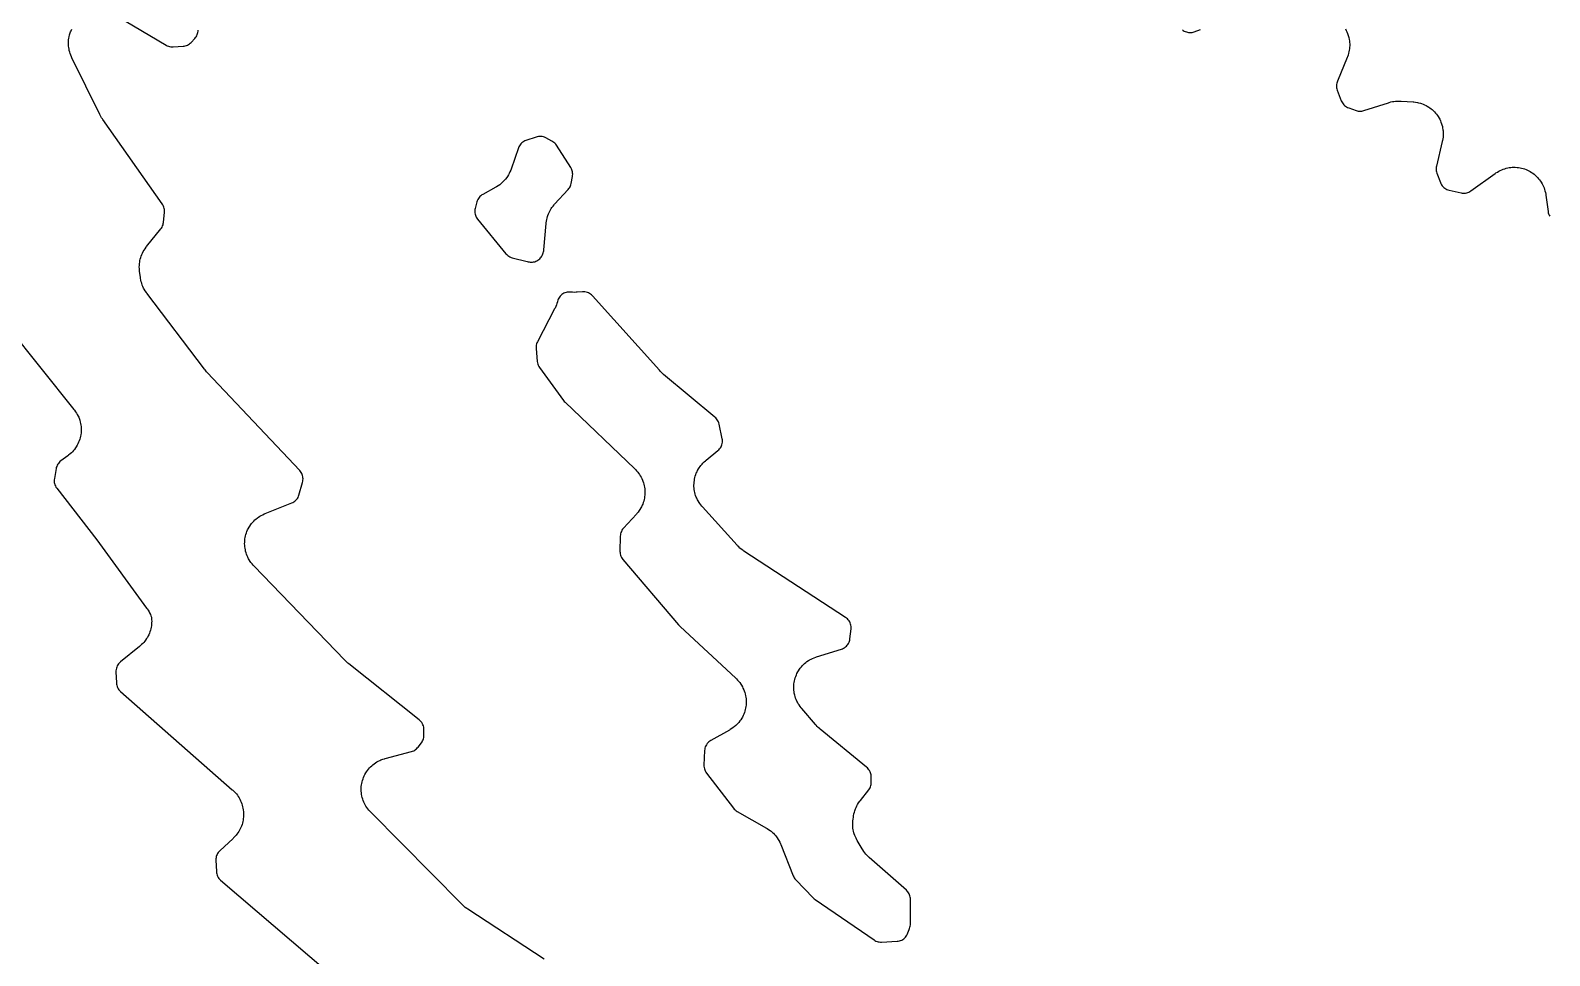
# Model space of a CAD drawing. Header units: millimetres. Extents: x 0 to 194, y 0 to 300.
# Drawn here: x 38.01 to 75.53, y 108.18 to 131.03 of the extents above; entities that cross this region are included whole.
import ezdxf

# ---------------------------------------------------------------- set-up
doc = ezdxf.new("R2010")
doc.units = ezdxf.units.MM
doc.layers.add('CUT', color=7, linetype='CONTINUOUS')

msp = doc.modelspace()

# ---------------------------------------------------------------- linework, layer by layer
at = {"layer": 'CUT'}
for points in [[(40.1532, 131.3859), (41.3679, 130.6647), (41.3945, 130.6507), (41.4223, 130.6394), (41.451, 130.631), (41.4805, 130.6254), (41.5104, 130.6229), (41.5404, 130.6233), (41.7826, 130.6389), (41.8106, 130.642), (41.8381, 130.6478), (41.865, 130.656), (41.891, 130.6668), (41.9158, 130.6799), (41.9394, 130.6954), (41.9613, 130.7129), (41.9816, 130.7324), (42.0735, 130.8299), (42.0922, 130.8518), (42.1088, 130.8754), (42.123, 130.9005), (42.1348, 130.9268), (42.144, 130.9541), (42.1505, 130.9822), (42.1542, 131.0108), (42.1552, 131.0396)], [(50.6965, 108.0972), (48.8115, 109.3321), (48.7919, 109.3456), (48.7537, 109.3736), (48.717, 109.4037), (48.6819, 109.4356), (48.6648, 109.452), (46.4176, 111.7243), (46.4022, 111.7406), (46.3724, 111.7739), (46.3442, 111.8087), (46.3245, 111.8358), (46.2999, 111.8732), (46.2829, 111.9021), (46.2622, 111.9418), (46.2482, 111.9723), (46.2315, 112.0138), (46.2206, 112.0455), (46.2081, 112.0885), (46.2004, 112.1211), (46.1923, 112.1651), (46.1878, 112.1984), (46.1841, 112.243), (46.183, 112.2765), (46.1837, 112.3212), (46.1859, 112.3547), (46.1911, 112.3991), (46.1966, 112.4322), (46.2062, 112.4759), (46.215, 112.5083), (46.2288, 112.5509), (46.2408, 112.5822), (46.2588, 112.6231), (46.2738, 112.6531), (46.2958, 112.6921), (46.3138, 112.7204), (46.3395, 112.757), (46.3602, 112.7835), (46.3894, 112.8173), (46.4126, 112.8416), (46.4451, 112.8723), (46.4706, 112.8942), (46.506, 112.9215), (46.5335, 112.9407), (46.5714, 112.9645), (46.6007, 112.9808), (46.6408, 113.0007), (46.6715, 113.014), (46.7134, 113.0298), (46.756, 113.0435), (46.7775, 113.0498), (47.4256, 113.2227), (47.4525, 113.2312), (47.4784, 113.2422), (47.5032, 113.2556), (47.5266, 113.2712), (47.5484, 113.289), (47.5685, 113.3088), (47.5866, 113.3303), (47.6689, 113.4379), (47.6848, 113.4608), (47.6985, 113.4851), (47.7098, 113.5105), (47.7188, 113.5369), (47.7253, 113.564), (47.7292, 113.5916), (47.7306, 113.6194), (47.731, 113.7652), (47.7296, 113.7952), (47.7252, 113.8249), (47.7178, 113.854), (47.7076, 113.8822), (47.6946, 113.9092), (47.679, 113.9348), (47.6609, 113.9588), (47.6405, 113.9808), (47.618, 114.0006), (45.8785, 115.3869), (45.8561, 115.4059), (45.8018, 115.4554), (45.7807, 115.4758), (43.5327, 117.807), (43.5178, 117.8232), (43.4888, 117.8564), (43.4615, 117.8909), (43.4423, 117.9178), (43.4185, 117.9548), (43.402, 117.9834), (43.382, 118.0226), (43.3684, 118.0526), (43.3522, 118.0936), (43.3416, 118.1248), (43.3296, 118.1672), (43.3221, 118.1993), (43.3142, 118.2426), (43.3099, 118.2753), (43.3063, 118.3192), (43.3052, 118.3522), (43.3059, 118.3962), (43.3081, 118.4291), (43.3131, 118.4729), (43.3184, 118.5054), (43.3277, 118.5485), (43.3362, 118.5804), (43.3496, 118.6223), (43.3612, 118.6532), (43.3786, 118.6936), (43.3932, 118.7232), (43.4145, 118.7617), (43.4319, 118.7898), (43.4569, 118.826), (43.4769, 118.8522), (43.5053, 118.8859), (43.5278, 118.91), (43.5594, 118.9407), (43.5841, 118.9625), (43.6185, 118.99), (43.6453, 119.0093), (43.6822, 119.0333), (43.7108, 119.0498), (43.7499, 119.0701), (43.7899, 119.0884), (43.8101, 119.097), (44.4678, 119.3596), (44.4954, 119.3723), (44.5216, 119.3877), (44.5461, 119.4056), (44.5686, 119.426), (44.589, 119.4485), (44.607, 119.473), (44.6224, 119.4991), (44.6351, 119.5267), (44.6449, 119.5555), (44.7352, 119.8697), (44.7417, 119.8972), (44.7455, 119.9251), (44.7468, 119.9533), (44.7454, 119.9815), (44.7414, 120.0094), (44.7347, 120.0368), (44.7255, 120.0635), (44.7139, 120.0891), (44.6998, 120.1136), (44.6836, 120.1367), (44.6652, 120.1581), (42.3826, 122.5831), (42.3667, 122.6009), (42.3281, 122.6465), (42.3132, 122.6651), (40.892, 124.5387), (40.8783, 124.5577), (40.852, 124.5964), (40.8277, 124.6365), (40.8111, 124.6674), (40.7912, 124.7098), (40.7779, 124.7423), (40.7624, 124.7865), (40.7526, 124.8202), (40.7418, 124.8658), (40.7334, 124.9119), (40.7298, 124.9351), (40.7114, 125.0781), (40.7091, 125.1007), (40.7055, 125.1459), (40.7043, 125.1912), (40.7051, 125.2252), (40.7085, 125.2704), (40.7127, 125.3041), (40.7205, 125.3488), (40.7281, 125.3819), (40.7405, 125.4256), (40.7513, 125.4578), (40.768, 125.5), (40.7821, 125.5309), (40.8029, 125.5712), (40.82, 125.6005), (40.8448, 125.6385), (40.8715, 125.6752), (40.8853, 125.6932), (41.2348, 126.1264), (41.2522, 126.1502), (41.2671, 126.1757), (41.2795, 126.2025), (41.2892, 126.2303), (41.2961, 126.259), (41.3001, 126.2883), (41.323, 126.5457), (41.3241, 126.5758), (41.3223, 126.6058), (41.3174, 126.6355), (41.3096, 126.6645), (41.2989, 126.6926), (41.2855, 126.7195), (41.2694, 126.7449), (39.801, 128.8304), (39.7911, 128.8451), (39.7719, 128.8748), (39.7538, 128.9053), (39.737, 128.9365), (39.7289, 128.9522), (39.0395, 130.3576), (39.0303, 130.3777), (39.0127, 130.4184), (38.9972, 130.4599), (38.9872, 130.4916), (38.9758, 130.5344), (38.9689, 130.5669), (38.9618, 130.6107), (38.9581, 130.6437), (38.9554, 130.6879), (38.955, 130.7211), (38.9566, 130.7654), (38.9595, 130.7985), (38.9655, 130.8424), (38.9715, 130.8751), (38.9818, 130.9182), (38.9911, 130.9501), (39.0056, 130.992), (39.0179, 131.0228), (39.0365, 131.063)], [(66.4631, 131.043), (66.4812, 131.0306), (66.5052, 131.0157), (66.5305, 131.0031), (66.5569, 130.993), (66.5841, 130.9854), (66.612, 130.9804), (66.6401, 130.978), (66.6684, 130.9783), (66.6965, 130.9813), (66.7242, 130.9869), (66.7513, 130.9951), (66.9046, 131.0494)], [(70.4824, 131.0684), (70.5037, 131.0293), (70.5183, 130.9993), (70.5357, 130.9582), (70.5472, 130.9269), (70.5604, 130.8843), (70.5688, 130.852), (70.5778, 130.8083), (70.5829, 130.7753), (70.5875, 130.731), (70.5893, 130.6976), (70.5895, 130.6531), (70.588, 130.6197), (70.5838, 130.5753), (70.579, 130.5423), (70.5704, 130.4985), (70.5624, 130.4661), (70.5495, 130.4235), (70.5346, 130.3815), (70.5266, 130.3607), (70.2864, 129.7794), (70.2768, 129.7529), (70.2698, 129.7255), (70.2654, 129.6977), (70.2637, 129.6695), (70.2646, 129.6413), (70.2681, 129.6133), (70.2742, 129.5858), (70.2829, 129.559), (70.3831, 129.2934), (70.3947, 129.2667), (70.4088, 129.2413), (70.4253, 129.2173), (70.444, 129.1951), (70.4648, 129.1747), (70.4875, 129.1565), (70.5119, 129.1406), (70.5376, 129.1271), (70.5646, 129.1162), (70.7486, 129.0517), (70.7753, 129.0437), (70.8027, 129.0382), (70.8304, 129.0353), (70.8583, 129.035), (70.8861, 129.0372), (70.9135, 129.0421), (70.9404, 129.0494), (71.546, 129.246), (71.5666, 129.2521), (71.6079, 129.2633), (71.6497, 129.2726), (71.6813, 129.2781), (71.7238, 129.2834), (71.7558, 129.2858), (71.7986, 129.287), (71.8414, 129.2862), (71.8628, 129.2852), (72.1537, 129.2657), (72.1753, 129.2637), (72.2183, 129.2587), (72.2611, 129.2517), (72.2928, 129.2449), (72.3347, 129.2337), (72.3656, 129.2239), (72.4062, 129.2088), (72.4361, 129.196), (72.4751, 129.1771), (72.5035, 129.1615), (72.5405, 129.1389), (72.5674, 129.1206), (72.602, 129.0946), (72.6269, 129.0738), (72.6589, 129.0446), (72.6818, 129.0215), (72.7108, 128.9893), (72.7313, 128.9642), (72.757, 128.9293), (72.7751, 128.9023), (72.7973, 128.8651), (72.8127, 128.8365), (72.8313, 128.7974), (72.8438, 128.7674), (72.8586, 128.7267), (72.8681, 128.6957), (72.8789, 128.6537), (72.8855, 128.6219), (72.8921, 128.5791), (72.8956, 128.5468), (72.8981, 128.5036), (72.8985, 128.4711), (72.8968, 128.4278), (72.894, 128.3955), (72.8882, 128.3525), (72.8804, 128.3099), (72.8759, 128.2887), (72.733, 127.6797), (72.7277, 127.6511), (72.7252, 127.6222), (72.7256, 127.5931), (72.7287, 127.5642), (72.7347, 127.5358), (72.7433, 127.5081), (72.8288, 127.2746), (72.8404, 127.2472), (72.8546, 127.2211), (72.8714, 127.1965), (72.8905, 127.1737), (72.9118, 127.1529), (72.9351, 127.1343), (72.9601, 127.1182), (72.9865, 127.1045), (73.0142, 127.0936), (73.0428, 127.0854), (73.3392, 127.0168), (73.367, 127.0117), (73.3953, 127.0093), (73.4236, 127.0096), (73.4518, 127.0125), (73.4796, 127.0181), (73.5068, 127.0262), (73.533, 127.0369), (73.5582, 127.0501), (73.5819, 127.0655), (74.183, 127.4976), (74.2012, 127.51), (74.2382, 127.5339), (74.2763, 127.556), (74.3057, 127.5712), (74.3458, 127.5894), (74.3764, 127.6016), (74.4181, 127.6159), (74.4499, 127.625), (74.4927, 127.6351), (74.5252, 127.6411), (74.5689, 127.647), (74.6018, 127.6497), (74.6458, 127.6513), (74.6788, 127.6509), (74.7228, 127.6481), (74.7556, 127.6444), (74.7991, 127.6374), (74.8314, 127.6305), (74.874, 127.6193), (74.9054, 127.6093), (74.9467, 127.5939), (74.9771, 127.5809), (75.0167, 127.5615), (75.0456, 127.5456), (75.0831, 127.5225), (75.1103, 127.5038), (75.1454, 127.4771), (75.1706, 127.4559), (75.2029, 127.4259), (75.226, 127.4023), (75.2552, 127.3693), (75.2758, 127.3435), (75.3016, 127.3078), (75.3197, 127.2802), (75.3419, 127.2421), (75.3571, 127.2128), (75.3755, 127.1728), (75.3878, 127.1421), (75.4022, 127.1005), (75.4114, 127.0688), (75.4216, 127.0259), (75.4298, 126.9827), (75.4333, 126.9609), (75.4887, 126.558), (75.4943, 126.5283), (75.5028, 126.4994), (75.5142, 126.4715), (75.5284, 126.4449)], [(35.8173, 125.7522), (39.0901, 121.6694), (39.1038, 121.6514), (39.1303, 121.6147), (39.1549, 121.5767), (39.1719, 121.5473), (39.1926, 121.507), (39.2065, 121.4761), (39.2231, 121.4339), (39.2339, 121.4018), (39.2461, 121.3582), (39.2535, 121.3251), (39.2613, 121.2804), (39.2654, 121.2468), (39.2687, 121.2016), (39.2694, 121.1677), (39.2681, 121.1224), (39.2654, 121.0886), (39.2595, 121.0437), (39.2534, 121.0103), (39.243, 120.9662), (39.2336, 120.9336), (39.2189, 120.8908), (39.2063, 120.8593), (39.1873, 120.8182), (39.1715, 120.7881), (39.1485, 120.7491), (39.1299, 120.7208), (39.103, 120.6843), (39.0816, 120.658), (39.0513, 120.6244), (39.0273, 120.6003), (38.9937, 120.5699), (38.9587, 120.5413), (38.9408, 120.5274), (38.7662, 120.3987), (38.744, 120.3807), (38.7236, 120.3606), (38.7052, 120.3386), (38.689, 120.315), (38.6751, 120.29), (38.6637, 120.2637), (38.6548, 120.2365), (38.6486, 120.2086), (38.6058, 119.9623), (38.6021, 119.9314), (38.6016, 119.9002), (38.6044, 119.8691), (38.6103, 119.8385), (38.6194, 119.8087), (38.6316, 119.7799), (38.6466, 119.7526), (38.6645, 119.727), (39.6546, 118.452), (40.8849, 116.7656), (40.8973, 116.7478), (40.921, 116.7117), (40.9431, 116.6744), (40.9582, 116.6458), (40.9765, 116.6066), (40.9889, 116.5767), (41.0028, 116.5375), (41.005, 116.5206), (41.0084, 116.4772), (41.0094, 116.4446), (41.0087, 116.4011), (41.0066, 116.3686), (41.0016, 116.3254), (40.9964, 116.2932), (40.9873, 116.2506), (40.9789, 116.2191), (40.9658, 116.1776), (40.9544, 116.1471), (40.9373, 116.1071), (40.923, 116.0777), (40.9021, 116.0396), (40.8851, 116.0118), (40.8606, 115.9758), (40.841, 115.9498), (40.8132, 115.9163), (40.7911, 115.8923), (40.7602, 115.8617), (40.7278, 115.8327), (40.7112, 115.8185), (40.237, 115.4327), (40.214, 115.4119), (40.1932, 115.3889), (40.175, 115.3638), (40.1594, 115.337), (40.1467, 115.3087), (40.1369, 115.2792), (40.1303, 115.2489), (40.1268, 115.2181), (40.1266, 115.1871), (40.1383, 114.9169), (40.1411, 114.8868), (40.1469, 114.8571), (40.1557, 114.8282), (40.1674, 114.8003), (40.1818, 114.7737), (40.1988, 114.7487), (40.2183, 114.7256), (40.24, 114.7045), (42.9994, 112.2797), (43.0158, 112.2646), (43.0478, 112.2335), (43.0782, 112.2009), (43.0997, 112.1754), (43.1268, 112.1399), (43.1457, 112.1124), (43.1691, 112.0744), (43.1852, 112.0452), (43.2047, 112.0051), (43.2179, 111.9744), (43.2333, 111.9325), (43.2433, 111.9007), (43.2546, 111.8575), (43.2614, 111.8248), (43.2683, 111.7807), (43.273, 111.7364), (43.2748, 111.7142), (43.2749, 111.7138), (43.2756, 111.6919), (43.2759, 111.648), (43.2741, 111.6042), (43.2712, 111.5714), (43.2651, 111.528), (43.259, 111.4957), (43.2487, 111.453), (43.2395, 111.4214), (43.2251, 111.38), (43.2128, 111.3495), (43.1945, 111.3096), (43.1793, 111.2804), (43.1571, 111.2425), (43.1392, 111.215), (43.1134, 111.1795), (43.0929, 111.1538), (43.0638, 111.1209), (43.0332, 111.0895), (43.0175, 111.0742), (42.6916, 110.7712), (42.6717, 110.7508), (42.6538, 110.7286), (42.6381, 110.7048), (42.6247, 110.6796), (42.6137, 110.6533), (42.6053, 110.626), (42.5996, 110.5981), (42.5965, 110.5698), (42.5961, 110.5412), (42.6057, 110.2593), (42.6084, 110.2283), (42.6143, 110.1978), (42.6233, 110.168), (42.6353, 110.1394), (42.6502, 110.1121), (42.6679, 110.0865), (42.6881, 110.0629), (42.7107, 110.0415), (47.1179, 106.2753)]]:
    msp.add_lwpolyline(points, dxfattribs=at)
for points in [[(50.3046, 125.3161), (50.3146, 125.3145), (50.3249, 125.3126), (50.326, 125.3125), (50.3292, 125.3122), (50.3332, 125.3116), (50.352, 125.3095), (50.381, 125.3077), (50.41, 125.3087), (50.4387, 125.3126), (50.467, 125.3192), (50.4945, 125.3285), (50.521, 125.3404), (50.5462, 125.3548), (50.5698, 125.3716), (50.5918, 125.3905), (50.6118, 125.4116), (50.6297, 125.4344), (50.6453, 125.4589), (50.6585, 125.4848), (50.6691, 125.5118), (50.677, 125.5397), (50.6791, 125.5487), (50.6821, 125.5594), (50.6887, 125.5873), (50.6925, 125.6157), (50.7486, 126.2583), (50.7509, 126.2791), (50.7565, 126.3207), (50.764, 126.3619), (50.7711, 126.3925), (50.7824, 126.4329), (50.7923, 126.4627), (50.8073, 126.5019), (50.82, 126.5307), (50.8386, 126.5682), (50.8538, 126.5957), (50.8759, 126.6314), (50.8936, 126.6573), (50.9189, 126.6908), (50.9457, 126.7231), (50.9594, 126.7389), (51.2919, 127.1031), (51.3093, 127.1241), (51.3248, 127.1465), (51.3382, 127.1702), (51.3493, 127.1951), (51.3582, 127.2208), (51.3646, 127.2473), (51.399, 127.4212), (51.4032, 127.4496), (51.4047, 127.4782), (51.4034, 127.5068), (51.3994, 127.5352), (51.3928, 127.5631), (51.3835, 127.5902), (51.3716, 127.6163), (51.3573, 127.6412), (51.0027, 128.1948), (50.9847, 128.2199), (50.9643, 128.243), (50.9415, 128.2639), (50.9168, 128.2824), (50.8903, 128.2982), (50.7374, 128.379), (50.7095, 128.3919), (50.6805, 128.402), (50.6505, 128.409), (50.62, 128.4129), (50.5893, 128.4136), (50.5586, 128.4113), (50.5283, 128.4057), (50.4988, 128.3971), (50.2509, 128.3111), (50.2232, 128.2998), (50.1966, 128.2859), (50.1716, 128.2694), (50.1484, 128.2505), (50.1272, 128.2293), (50.1082, 128.2061), (50.0916, 128.1812), (50.0776, 128.1547), (50.0663, 128.127), (49.8825, 127.6035), (49.8742, 127.5815), (49.8563, 127.538), (49.8362, 127.4955), (49.8195, 127.4645), (49.795, 127.4243), (49.7752, 127.3952), (49.7467, 127.3578), (49.7239, 127.331), (49.6916, 127.2967), (49.6662, 127.2724), (49.6305, 127.2417), (49.6026, 127.2202), (49.564, 127.1934), (49.524, 127.1687), (49.5037, 127.1569), (49.1849, 126.9822), (49.1589, 126.9662), (49.1347, 126.9477), (49.1125, 126.9268), (49.0926, 126.9037), (49.075, 126.8788), (49.0602, 126.8522), (49.048, 126.8242), (49.0388, 126.7951), (48.9972, 126.636), (48.9913, 126.6083), (48.988, 126.5802), (48.9875, 126.5519), (48.9896, 126.5237), (48.9943, 126.4957), (49.0017, 126.4684), (49.0116, 126.4419), (49.024, 126.4164), (49.0387, 126.3922), (49.0556, 126.3695), (49.7569, 125.5165), (49.7781, 125.4934), (49.8016, 125.4726), (49.8271, 125.4543), (49.8543, 125.4388), (49.8831, 125.4263), (49.913, 125.4168), (50.2819, 125.3205), (50.3012, 125.317)], [(53.0314, 120.0961), (53.0565, 120.0606), (53.074, 120.0331), (53.0955, 119.9954), (53.1102, 119.9664), (53.128, 119.9268), (53.1399, 119.8965), (53.1538, 119.8553), (53.1627, 119.824), (53.1726, 119.7817), (53.1784, 119.7497), (53.1841, 119.7067), (53.1869, 119.6742), (53.1884, 119.6308), (53.188, 119.5983), (53.1853, 119.5549), (53.1818, 119.5226), (53.175, 119.4797), (53.1683, 119.4478), (53.1574, 119.4058), (53.1477, 119.3747), (53.1328, 119.3339), (53.1202, 119.3039), (53.1014, 119.2648), (53.0859, 119.2361), (53.0634, 119.199), (53.0453, 119.172), (53.0193, 119.1371), (52.9917, 119.1036), (52.9775, 119.0872), (52.6579, 118.735), (52.6385, 118.7113), (52.6215, 118.6857), (52.6073, 118.6585), (52.596, 118.63), (52.5876, 118.6005), (52.5823, 118.5702), (52.5801, 118.5396), (52.5723, 118.1646), (52.5733, 118.1335), (52.5775, 118.1027), (52.5848, 118.0724), (52.5953, 118.0431), (52.6087, 118.0151), (52.625, 117.9885), (52.6439, 117.9638), (54.0186, 116.3501), (54.0302, 116.3373), (54.0465, 116.3202), (54.0588, 116.3081), (55.4308, 115.0296), (55.4468, 115.014), (55.4778, 114.9821), (55.5072, 114.9486), (55.528, 114.9225), (55.554, 114.8863), (55.5721, 114.8582), (55.5944, 114.8196), (55.6096, 114.7899), (55.628, 114.7493), (55.6402, 114.7182), (55.6544, 114.676), (55.6635, 114.6438), (55.6735, 114.6004), (55.6794, 114.5675), (55.685, 114.5233), (55.6876, 114.49), (55.6888, 114.4455), (55.6881, 114.4121), (55.6849, 114.3676), (55.6809, 114.3345), (55.6733, 114.2905), (55.6661, 114.258), (55.6542, 114.215), (55.6437, 114.1833), (55.6276, 114.1417), (55.6141, 114.1112), (55.594, 114.0714), (55.5775, 114.0424), (55.5535, 114.0048), (55.5342, 113.9775), (55.5067, 113.9425), (55.4848, 113.9173), (55.4539, 113.8851), (55.4296, 113.8622), (55.3957, 113.8333), (55.3693, 113.8129), (55.3327, 113.7875), (55.2949, 113.7639), (55.2757, 113.7525), (54.8145, 113.4956), (54.7886, 113.4793), (54.7644, 113.4606), (54.7423, 113.4394), (54.7225, 113.4161), (54.7052, 113.3909), (54.6905, 113.3641), (54.6786, 113.3359), (54.6696, 113.3067), (54.6637, 113.2767), (54.6608, 113.2462), (54.6455, 112.8865), (54.6457, 112.8566), (54.6489, 112.8269), (54.6551, 112.7976), (54.6641, 112.7691), (54.6759, 112.7417), (54.6903, 112.7155), (54.7074, 112.691), (55.3751, 111.8217), (55.3945, 111.799), (55.416, 111.7782), (55.4395, 111.7598), (55.4648, 111.7437), (56.187, 111.333), (56.2056, 111.3219), (56.2422, 111.2987), (56.2776, 111.2737), (56.3033, 111.2538), (56.3361, 111.2255), (56.3597, 111.2032), (56.3897, 111.1719), (56.4111, 111.1474), (56.4379, 111.1134), (56.4568, 111.087), (56.4802, 111.0506), (56.4965, 111.0224), (56.5163, 110.9839), (56.5343, 110.9445), (56.5428, 110.9245), (56.8506, 110.1519), (56.8625, 110.1258), (56.8768, 110.101), (56.8934, 110.0777), (56.9122, 110.056), (57.3422, 109.6049), (57.3649, 109.5834), (57.3898, 109.5644), (58.8444, 108.5677), (58.8683, 108.5529), (58.8934, 108.5405), (58.9196, 108.5304), (58.9466, 108.5228), (58.9742, 108.5178), (59.0022, 108.5154), (59.0302, 108.5156), (59.4124, 108.5363), (59.4423, 108.5394), (59.4718, 108.5456), (59.5005, 108.5546), (59.5282, 108.5665), (59.5545, 108.5811), (59.5793, 108.5983), (59.6022, 108.6178), (59.623, 108.6396), (59.6415, 108.6633), (59.6576, 108.6888), (59.671, 108.7157), (59.6817, 108.7439), (59.6947, 108.7844), (59.7106, 108.8263), (59.7214, 108.8507), (59.7324, 108.8799), (59.7403, 108.9101), (59.7451, 108.941), (59.7466, 108.9721), (59.7448, 109.5704), (59.7434, 109.5985), (59.7393, 109.6264), (59.7327, 109.6537), (59.7236, 109.6803), (59.712, 109.7059), (59.698, 109.7303), (59.6818, 109.7533), (59.6636, 109.7747), (59.6434, 109.7943), (58.7266, 110.6041), (58.7092, 110.6204), (58.6752, 110.6538), (58.643, 110.6889), (58.6203, 110.7165), (58.5921, 110.7548), (58.5659, 110.7946), (58.5533, 110.8149), (58.4323, 111.0218), (58.4219, 111.0404), (58.4022, 111.0781), (58.3843, 111.1168), (58.3722, 111.1464), (58.358, 111.1865), (58.3488, 111.2171), (58.3385, 111.2584), (58.3322, 111.2897), (58.3258, 111.3318), (58.3225, 111.3636), (58.3202, 111.4061), (58.3199, 111.4381), (58.3216, 111.4806), (58.3252, 111.5231), (58.3276, 111.5442), (58.3362, 111.6082), (58.34, 111.6319), (58.349, 111.679), (58.3604, 111.7257), (58.3708, 111.7601), (58.3872, 111.8052), (58.4012, 111.8384), (58.4223, 111.8815), (58.4398, 111.9129), (58.4653, 111.9536), (58.493, 111.9928), (58.5074, 112.0121), (58.7136, 112.2736), (58.731, 112.2981), (58.7459, 112.3242), (58.758, 112.3517), (58.7674, 112.3803), (58.7739, 112.4096), (58.7773, 112.4395), (58.7778, 112.4696), (58.7729, 112.6138), (58.7706, 112.6421), (58.7656, 112.67), (58.758, 112.6973), (58.7479, 112.7238), (58.7353, 112.7493), (58.7204, 112.7734), (58.7032, 112.796), (58.684, 112.8169), (58.6629, 112.8358), (57.514, 113.7746), (57.4989, 113.7875), (57.4692, 113.814), (57.4407, 113.8418), (57.4135, 113.8709), (57.4002, 113.8857), (57.0595, 114.2831), (57.0454, 114.3004), (57.0181, 114.3355), (56.9926, 114.372), (56.9749, 114.4003), (56.9532, 114.4391), (56.9383, 114.469), (56.9205, 114.5098), (56.9087, 114.541), (56.895, 114.5833), (56.8863, 114.6155), (56.8768, 114.6591), (56.8714, 114.692), (56.8663, 114.7362), (56.8641, 114.7695), (56.8634, 114.814), (56.8645, 114.8473), (56.8682, 114.8917), (56.8726, 114.9248), (56.8807, 114.9685), (56.8884, 115.001), (56.9007, 115.0438), (56.9116, 115.0753), (56.9281, 115.1167), (56.942, 115.147), (56.9625, 115.1865), (56.9793, 115.2153), (57.0037, 115.2526), (57.0233, 115.2796), (57.0512, 115.3143), (57.0733, 115.3392), (57.1045, 115.371), (57.129, 115.3936), (57.1632, 115.4221), (57.1898, 115.4422), (57.2267, 115.4672), (57.2552, 115.4846), (57.2943, 115.5058), (57.3243, 115.5203), (57.3654, 115.5375), (57.4072, 115.5528), (57.4283, 115.5599), (58.0402, 115.7488), (58.0674, 115.7587), (58.0936, 115.7712), (58.1185, 115.7861), (58.1418, 115.8034), (58.1633, 115.8229), (58.1828, 115.8443), (58.2002, 115.8675), (58.2153, 115.8923), (58.2279, 115.9184), (58.2379, 115.9456), (58.2452, 115.9736), (58.2498, 116.0023), (58.2773, 116.2487), (58.2791, 116.2787), (58.2779, 116.3088), (58.2737, 116.3386), (58.2666, 116.3678), (58.2565, 116.3961), (58.2437, 116.4233), (58.2282, 116.4491), (58.2102, 116.4732), (58.1899, 116.4954), (58.1674, 116.5154), (58.1431, 116.5331), (55.6327, 118.1718), (55.6168, 118.1827), (55.5854, 118.2051), (55.555, 118.2289), (55.533, 118.2477), (55.5048, 118.2739), (55.4777, 118.3014), (55.4645, 118.3154), (54.6092, 119.2612), (54.5951, 119.2775), (54.5678, 119.3108), (54.5421, 119.3453), (54.5241, 119.3721), (54.5019, 119.4089), (54.4865, 119.4373), (54.4679, 119.476), (54.4553, 119.5057), (54.4405, 119.5461), (54.4308, 119.5769), (54.4199, 119.6185), (54.4132, 119.6501), (54.4063, 119.6925), (54.4026, 119.7246), (54.3998, 119.7675), (54.3992, 119.7997), (54.4006, 119.8428), (54.4031, 119.8749), (54.4085, 119.9176), (54.4141, 119.9494), (54.4235, 119.9913), (54.4321, 120.0224), (54.4455, 120.0633), (54.457, 120.0934), (54.4743, 120.1328), (54.4887, 120.1617), (54.5096, 120.1993), (54.5267, 120.2267), (54.5511, 120.2621), (54.5707, 120.2877), (54.5984, 120.3206), (54.6203, 120.3443), (54.6511, 120.3744), (54.6832, 120.403), (54.6996, 120.4169), (54.9911, 120.6522), (55.0134, 120.6722), (55.0336, 120.6943), (55.0516, 120.7183), (55.067, 120.7439), (55.0798, 120.771), (55.0899, 120.7992), (55.0971, 120.8283), (55.1013, 120.858), (55.1026, 120.8879), (55.1008, 120.9178), (55.0961, 120.9474), (55.0198, 121.3098), (55.0126, 121.3376), (55.0028, 121.3645), (54.9904, 121.3903), (54.9756, 121.4148), (54.9586, 121.4378), (54.9394, 121.4591), (54.9183, 121.4785), (53.6496, 122.5357), (53.6253, 122.5574), (53.5669, 122.6137), (53.5443, 122.6371), (51.893, 124.4764), (51.8715, 124.4981), (51.8478, 124.5175), (51.8223, 124.5343), (51.7953, 124.5485), (51.7669, 124.5599), (51.7375, 124.5683), (51.7074, 124.5737), (51.6769, 124.5759), (51.6464, 124.5751), (51.5125, 124.5646), (51.4903, 124.5635), (51.4459, 124.5622), (51.4014, 124.5631), (51.3682, 124.5654), (51.3569, 124.5668), (51.3279, 124.5689), (51.2989, 124.5681), (51.2701, 124.5646), (51.2418, 124.5583), (51.2142, 124.5493), (51.1876, 124.5376), (51.1622, 124.5235), (51.1384, 124.5069), (51.1163, 124.4882), (51.096, 124.4674), (51.0779, 124.4447), (51.0621, 124.4204), (51.0487, 124.3946), (51.0378, 124.3677), (51.0296, 124.3399), (51.0262, 124.326), (51.0138, 124.2841), (51.003, 124.2532), (50.9866, 124.2127), (50.9683, 124.173), (50.9587, 124.1534), (50.5334, 123.3395), (50.5214, 123.3135), (50.5119, 123.2865), (50.505, 123.2588), (50.5008, 123.2305), (50.4993, 123.2019), (50.5005, 123.1734), (50.5295, 122.8547), (50.5342, 122.8228), (50.5422, 122.7916), (50.5536, 122.7614), (50.5681, 122.7326), (50.5856, 122.7056), (51.1803, 121.8869), (51.1971, 121.8658), (51.2158, 121.8462), (52.9378, 120.2015), (52.9531, 120.1861), (52.983, 120.1546), (53.0114, 120.1217)]]:
    msp.add_lwpolyline(points, close=True, dxfattribs=at)

doc.saveas('drawing.dxf')
